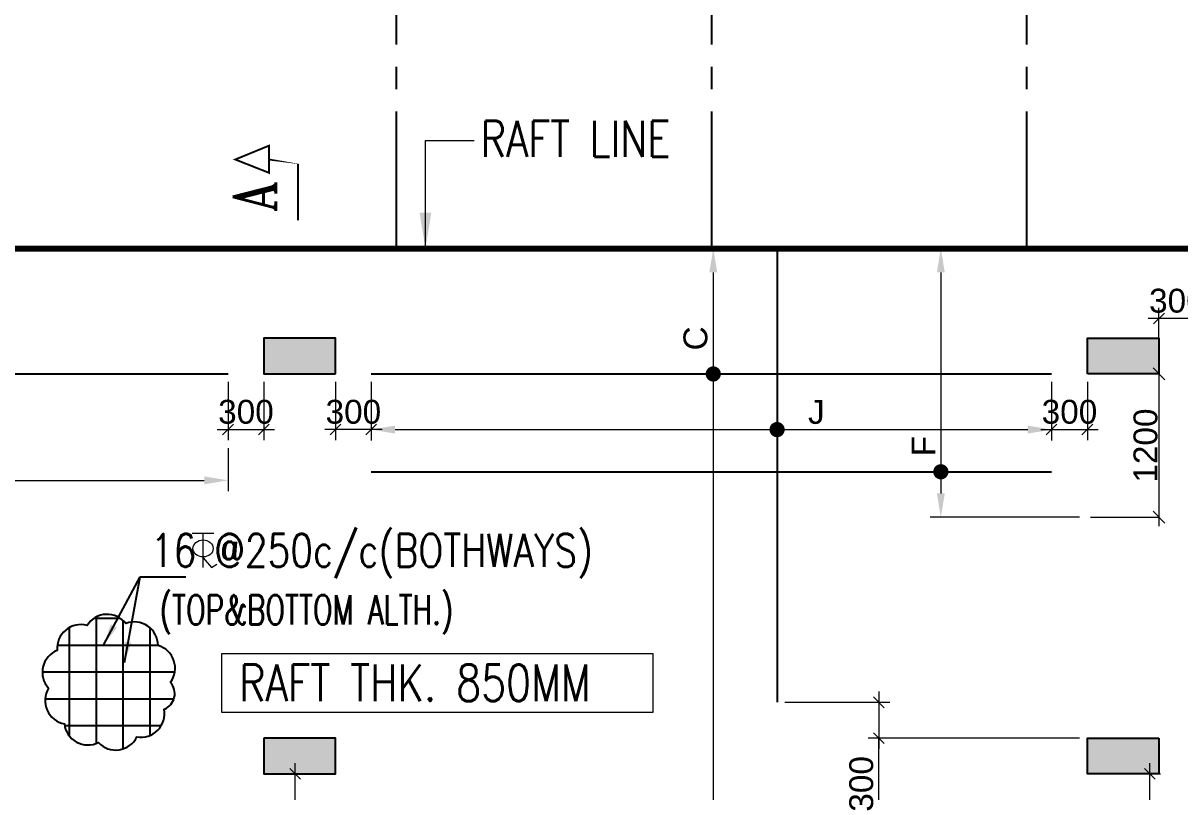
# Model space of a CAD drawing. Header units: millimetres. Extents: x 1123469 to 1883119, y -126924 to 196924.
# Drawn here: x 1596243 to 1605935, y 150644 to 157083 of the extents above; entities that cross this region are included whole.
import ezdxf

# ---------------------------------------------------------------- set-up
doc = ezdxf.new("R2010")
doc.units = ezdxf.units.MM
doc.header["$LTSCALE"] = 500
doc.header["$MEASUREMENT"] = 0
doc.header["$PDMODE"] = 34
for name, pattern in [('1', [0]), ('CONTINOUS', [0]), ('DASHED2', [0.375, 0.25, -0.125]), ('Site$0$CENTER2', [1.125, 0.75, -0.125, 0.125, -0.125])]:
    doc.linetypes.add(name, pattern=pattern)
doc.layers.get('Defpoints').update_dxf_attribs({"lineweight": 0})
for name, color, linetype in [('3BEAM NO', 6, 'Continuous'), ('beam', 4, '1'), ('COL. DIM', 3, 'Continuous'), ('GRID', 7, 'Continuous'), ('reinf.', 4, 'Continuous'), ('TEX', 7, 'Continuous'), ('TEXT-20', 3, 'Continuous'), ('TOWER AREA COLUMN.', 6, 'Continuous')]:
    doc.layers.add(name, color=color, linetype=linetype)
for name, color, linetype, lineweight in [('ARWO', 1, 'Continuous', 18), ('CUT OUT', 1, 'Continuous', 13), ('dim-M', 1, 'Continuous', 15), ('FOOTING', 1, 'Continuous', 15), ('S - SUNK', 251, 'Continuous', 0), ('TEXT', 7, 'Continuous', 13), ('TOWER COL HATCH', 253, 'Continuous', 20)]:
    doc.layers.add(name, color=color, linetype=linetype, lineweight=lineweight)
doc.styles.add('2MM', font='romans.shx', dxfattribs={"width": 0.7})
doc.styles.add('3mm', font='arial.ttf')
doc.styles.add('RT', font='romant.shx', dxfattribs={"height": 8})
doc.styles.add('S-T', font='romans.shx')
doc.styles.add('ST5', font='simplex.shx', dxfattribs={"width": 0.85})
doc.dimstyles.new('PARAMVEER', dxfattribs={"dimtxt": 200, "dimasz": 100, "dimexe": 0, "dimexo": 25, "dimgap": 10, "dimtad": 1, "dimdec": 0, "dimrnd": 5, "dimzin": 0, "dimdsep": 46, "dimtxsty": '3mm', "dimblk": 'OBLIQUE', "dimcen": 0.09, "dimdle": 75, "dimclrd": 1, "dimclre": 1, "dimclrt": 3, "dimadec": 0, "dimazin": 0, "dimtfac": 1, "dimtdec": 0, "dimtmove": 1, "dimatfit": 3, "dimfxl": 100, "dimtolj": 1, "dimtzin": 0, "dimlwd": 18, "dimlwe": 5, "dimarcsym": 0})
doc.dimstyles.new('RAJESH', dxfattribs={"dimtxt": 200, "dimasz": 180, "dimexe": 100, "dimexo": 250, "dimgap": 50, "dimtad": 2, "dimdec": 0, "dimzin": 1, "dimdsep": 46, "dimtxsty": '2MM', "dimblk": 'OBLIQUE', "dimcen": 0, "dimdle": 100, "dimclrd": 1, "dimclre": 1, "dimclrt": 3, "dimadec": 0, "dimazin": 0, "dimtfac": 1, "dimtdec": 0, "dimtix": 1, "dimtmove": 2, "dimatfit": 3, "dimfxl": 1, "dimtolj": 1, "dimlwd": -1, "dimarcsym": 0})
doc.dimstyles.new('S-T50', dxfattribs={"dimtxt": 110, "dimasz": 100, "dimexe": 100, "dimexo": 50, "dimgap": 50, "dimtad": 1, "dimdec": 0, "dimrnd": 5, "dimtxsty": 'S-T', "dimblk": 'OBLIQUE', "dimcen": 2.5, "dimdle": 100, "dimclrd": 1, "dimclre": 1, "dimclrt": 3, "dimadec": 0, "dimazin": 0, "dimtfac": 1, "dimtdec": 0, "dimtix": 1, "dimtmove": 2, "dimatfit": 3, "dimfxl": 1, "dimlwd": -1, "dimlwe": -1, "dimarcsym": 0})

# ---------------------------------------------------------------- blocks, each defined once
blk = doc.blocks.new('3tgra')
at = {"layer": 'TOWER COL HATCH'}
h = blk.add_hatch(color=253, dxfattribs=at)
h.dxf.hatch_style = 1
h.paths.add_polyline_path([(1400720.631024875, 91121.73729159398), (1400720.631024875, 91421.73729159398), (1400120.631024875, 91421.73729159398), (1400120.631024875, 91121.73729159398)])
h = blk.add_hatch(color=253, dxfattribs=at)
h.dxf.hatch_style = 1
h.paths.add_polyline_path([(1400120.631024875, 88071.7372915938), (1400120.631024875, 87771.7372915938), (1400720.631024875, 87771.7372915938), (1400720.631024875, 88071.7372915938)])
at = {"layer": 'TOWER AREA COLUMN.', "color": 4}
for points in [[(1400720.631024875, 91121.73729159398), (1400720.631024875, 91421.73729159398), (1400120.631024875, 91421.73729159398), (1400120.631024875, 91121.73729159398)], [(1400120.631024875, 88071.7372915938), (1400120.631024875, 87771.7372915938), (1400720.631024875, 87771.7372915938), (1400720.631024875, 88071.7372915938)]]:
    blk.add_lwpolyline(points, close=True, dxfattribs=at)
blk = doc.blocks.new('A$C07511412')
at = {"layer": 'TEXT', "color": 3, "ltscale": 0.2}
for p, q in [((75.49973801989108, 115.8678531404584), (0.9697080589830877, 115.8678531404584)), ((38.23472303990275, 2.27591954172e-05), (38.23472303990275, 115.8678531404584)), ((38.23472303990275, 33.56740790698677), (67.50152007676661, 0.033050396014005)), ((67.50152007676661, 0.033050396014005), (84.94087022822349, 11.19509466551244))]:
    blk.add_line(p, q, dxfattribs=at)
blk.add_ellipse((38.23472303990275, 65.43420508177951), major_axis=(34.34102606323881, 1.676506e-10), ratio=0.8386295876947087, dxfattribs=at)
blk = doc.blocks.new('_Oblique')
at = {"color": 0, "linetype": 'ByBlock', "lineweight": -2}
blk.add_line((-0.5, -0.5), (0.5, 0.5), dxfattribs=at)
blk = doc.blocks.new('*D588')
at = {"layer": 'COL. DIM', "color": 1, "linetype": 'CONTINOUS', "lineweight": 5, "ltscale": 10, "transparency": 16777216}
for p, q in [((1598859.952104828, 154079.2285490907), (1598859.952104828, 153588.9781159425)), ((1599159.952104828, 154079.2285490907), (1599159.952104828, 153588.9781159425))]:
    blk.add_line(p, q, dxfattribs=at)
at = {"layer": 'COL. DIM', "color": 1, "lineweight": 18, "ltscale": 10, "transparency": 16777216}
blk.add_line((1599249.952104828, 153678.9781159425), (1598769.952104828, 153678.9781159425), dxfattribs=at)
at = {"layer": 'Defpoints', "color": 0, "ltscale": 10, "transparency": 16777216}
for p in [(1598859.952104828, 154144.2285490907), (1599159.952104828, 154144.2285490907), (1598859.952104828, 153678.9781159425)]:
    blk.add_point(p, dxfattribs=at)
at = {"layer": 'COL. DIM', "color": 1, "lineweight": 18, "ltscale": 10, "transparency": 16777216, "xscale": 90, "yscale": 90, "zscale": 90, "rotation": 180}
blk.add_blockref('_Oblique', (1598859.952104828, 153678.9781159425), dxfattribs=at)
at = {"layer": 'COL. DIM', "color": 1, "lineweight": 18, "ltscale": 10, "transparency": 16777216, "xscale": 90, "yscale": 90, "zscale": 90}
blk.add_blockref('_Oblique', (1599159.952104828, 153678.9781159425), dxfattribs=at)
at = {"layer": 'COL. DIM', "color": 3, "ltscale": 10, "transparency": 16777216, "insert": (1599009.952104828, 153826.1609263109), "char_height": 200, "attachment_point": 5, "style": '3mm'}
blk.add_mtext('\\A1;300', dxfattribs=at)
blk = doc.blocks.new('*D589')
at = {"layer": 'COL. DIM', "color": 1, "linetype": 'CONTINOUS', "lineweight": 5, "ltscale": 10, "transparency": 16777216}
for p, q in [((1602034.339306774, 155194.2285490907), (1601935.551950087, 155194.2285490907)), ((1601870.923940419, 149394.2285490904), (1602115.551950087, 149394.2285490904))]:
    blk.add_line(p, q, dxfattribs=at)
at = {"layer": 'COL. DIM', "color": 1, "lineweight": 18, "ltscale": 10, "transparency": 16777216}
blk.add_line((1602025.551950087, 154994.2285490907), (1602025.551950087, 149594.2285490904), dxfattribs=at)
at = {"layer": 'COL. DIM', "color": 1, "ltscale": 10, "transparency": 16777216}
for points in [[(1601992.218616754, 154994.2285490907), (1602058.88528342, 154994.2285490907), (1602025.551950087, 155194.2285490907)], [(1601992.218616754, 149594.2285490904), (1602058.88528342, 149594.2285490904), (1602025.551950087, 149394.2285490904)]]:
    blk.add_solid(points, dxfattribs=at)
at = {"layer": 'Defpoints', "color": 0, "ltscale": 10, "transparency": 16777216}
for p in [(1602099.339306774, 155194.2285490907), (1601805.923940419, 149394.2285490904), (1602025.551950087, 149394.2285490904)]:
    blk.add_point(p, dxfattribs=at)
at = {"layer": 'COL. DIM', "color": 3, "ltscale": 10, "transparency": 16777216, "insert": (1601877.141308865, 154442.1127601293), "char_height": 200, "attachment_point": 5, "rotation": 90, "style": '3mm'}
blk.add_mtext('\\A1;C', dxfattribs=at)
blk = doc.blocks.new('*D591')
at = {"layer": 'COL. DIM', "color": 1, "linetype": 'CONTINOUS', "lineweight": 5, "ltscale": 10, "transparency": 16777216}
for p, q in [((1604859.951477814, 154079.2285490906), (1604859.951477814, 153588.9781159425)), ((1605159.951477814, 154079.2285490906), (1605159.951477814, 153588.9781159425))]:
    blk.add_line(p, q, dxfattribs=at)
at = {"layer": 'COL. DIM', "color": 1, "lineweight": 18, "ltscale": 10, "transparency": 16777216}
blk.add_line((1604769.951477814, 153678.9781159425), (1605249.951477814, 153678.9781159425), dxfattribs=at)
at = {"layer": 'Defpoints', "color": 0, "ltscale": 10, "transparency": 16777216}
for p in [(1604859.951477814, 154144.2285490906), (1605159.951477814, 154144.2285490906), (1605159.951477814, 153678.9781159425)]:
    blk.add_point(p, dxfattribs=at)
at = {"layer": 'COL. DIM', "color": 1, "lineweight": 18, "ltscale": 10, "transparency": 16777216, "xscale": 90, "yscale": 90, "zscale": 90, "rotation": 180}
blk.add_blockref('_Oblique', (1604859.951477814, 153678.9781159425), dxfattribs=at)
at = {"layer": 'COL. DIM', "color": 1, "lineweight": 18, "ltscale": 10, "transparency": 16777216, "xscale": 90, "yscale": 90, "zscale": 90}
blk.add_blockref('_Oblique', (1605159.951477814, 153678.9781159425), dxfattribs=at)
at = {"layer": 'COL. DIM', "color": 3, "ltscale": 10, "transparency": 16777216, "insert": (1605009.951477814, 153826.1609263108), "char_height": 200, "attachment_point": 5, "style": '3mm'}
blk.add_mtext('\\A1;300', dxfattribs=at)
blk = doc.blocks.new('*D594')
at = {"layer": 'COL. DIM', "color": 1, "linetype": 'CONTINOUS', "lineweight": 5, "ltscale": 10, "transparency": 16777216}
for p, q in [((1597959.952104828, 154079.2285490906), (1597959.952104828, 153588.9781159425)), ((1598259.952104828, 154079.2285490906), (1598259.952104828, 153588.9781159425))]:
    blk.add_line(p, q, dxfattribs=at)
at = {"layer": 'COL. DIM', "color": 1, "lineweight": 18, "ltscale": 10, "transparency": 16777216}
blk.add_line((1597869.952104828, 153678.9781159425), (1598349.952104828, 153678.9781159425), dxfattribs=at)
at = {"layer": 'Defpoints', "color": 0, "ltscale": 10, "transparency": 16777216}
for p in [(1597959.952104828, 154144.2285490906), (1598259.952104828, 154144.2285490906), (1598259.952104828, 153678.9781159425)]:
    blk.add_point(p, dxfattribs=at)
at = {"layer": 'COL. DIM', "color": 1, "lineweight": 18, "ltscale": 10, "transparency": 16777216, "xscale": 90, "yscale": 90, "zscale": 90, "rotation": 180}
blk.add_blockref('_Oblique', (1597959.952104828, 153678.9781159425), dxfattribs=at)
at = {"layer": 'COL. DIM', "color": 1, "lineweight": 18, "ltscale": 10, "transparency": 16777216, "xscale": 90, "yscale": 90, "zscale": 90}
blk.add_blockref('_Oblique', (1598259.952104828, 153678.9781159425), dxfattribs=at)
at = {"layer": 'COL. DIM', "color": 3, "ltscale": 10, "transparency": 16777216, "insert": (1598109.952104828, 153826.1609263108), "char_height": 200, "attachment_point": 5, "style": '3mm'}
blk.add_mtext('\\A1;300', dxfattribs=at)
blk = doc.blocks.new('*D599')
at = {"layer": 'COL. DIM', "color": 1, "lineweight": 18, "ltscale": 10, "transparency": 16777216}
for p, q in [((1598522.381673408, 150404.2285490906), (1598522.381673408, 150884.2285490905)), ((1598522.381673408, 149846.7995574721), (1598522.381673408, 150494.2285490906))]:
    blk.add_line(p, q, dxfattribs=at)
at = {"layer": 'COL. DIM', "color": 1, "linetype": 'CONTINOUS', "lineweight": 5, "ltscale": 10, "transparency": 16777216}
for p, q in [((1598794.952104829, 150794.2285490905), (1598432.381673408, 150794.2285490905)), ((1598738.041066448, 150494.2285490906), (1598432.381673408, 150494.2285490906))]:
    blk.add_line(p, q, dxfattribs=at)
at = {"layer": 'Defpoints', "color": 0, "ltscale": 10, "transparency": 16777216}
for p in [(1598522.381673408, 150794.2285490905), (1598859.952104829, 150794.2285490905), (1598803.041066448, 150494.2285490906)]:
    blk.add_point(p, dxfattribs=at)
at = {"layer": 'COL. DIM', "color": 1, "lineweight": 18, "ltscale": 10, "transparency": 16777216, "xscale": 90, "yscale": 90, "zscale": 90}
for p, rotation in [((1598522.381673408, 150794.2285490905), 90), ((1598522.381673408, 150494.2285490906), 270)]:
    blk.add_blockref('_Oblique', p, dxfattribs=dict(at, rotation=rotation))
at = {"layer": 'COL. DIM', "color": 3, "ltscale": 10, "transparency": 16777216, "insert": (1598375.198863039, 150112.3316174989), "char_height": 200, "attachment_point": 5, "rotation": 90, "style": '3mm'}
blk.add_mtext('\\A1;300', dxfattribs=at)
blk = doc.blocks.new('*D666')
at = {"layer": 'COL. DIM', "color": 1, "linetype": 'CONTINOUS', "lineweight": 5, "ltscale": 10, "transparency": 16777216}
for p, q in [((1599159.952104828, 153949.1555873389), (1599159.952104828, 153588.2615612255)), ((1604859.951477814, 153949.1555873389), (1604859.951477814, 153588.2615612255))]:
    blk.add_line(p, q, dxfattribs=at)
at = {"layer": 'COL. DIM', "color": 1, "lineweight": 18, "ltscale": 10, "transparency": 16777216}
blk.add_line((1599359.952104828, 153678.2615612255), (1604659.951477814, 153678.2615612255), dxfattribs=at)
at = {"layer": 'COL. DIM', "color": 1, "ltscale": 10, "transparency": 16777216}
for points in [[(1599359.952104828, 153711.5948945588), (1599359.952104828, 153644.9282278921), (1599159.952104828, 153678.2615612255)], [(1604659.951477814, 153711.5948945588), (1604659.951477814, 153644.9282278921), (1604859.951477814, 153678.2615612255)]]:
    blk.add_solid(points, dxfattribs=at)
at = {"layer": 'Defpoints', "color": 0, "ltscale": 10, "transparency": 16777216}
for p in [(1599159.952104828, 154014.1555873389), (1604859.951477814, 154014.1555873389), (1604859.951477814, 153678.2615612255)]:
    blk.add_point(p, dxfattribs=at)
at = {"layer": 'COL. DIM', "color": 3, "ltscale": 10, "transparency": 16777216, "insert": (1602889.313110469, 153824.9668818257), "char_height": 200, "attachment_point": 5, "style": '3mm'}
blk.add_mtext('\\A1;J', dxfattribs=at)
blk = doc.blocks.new('*D667')
at = {"layer": 'COL. DIM', "color": 1, "linetype": 'CONTINOUS', "lineweight": 5, "ltscale": 10, "transparency": 16777216}
for p, q in [((1593869.952104828, 153523.9781159425), (1593869.952104828, 153163.0840898291)), ((1597959.952104828, 153523.9781159425), (1597959.952104828, 153163.0840898291))]:
    blk.add_line(p, q, dxfattribs=at)
at = {"layer": 'COL. DIM', "color": 1, "lineweight": 18, "ltscale": 10, "transparency": 16777216}
blk.add_line((1594069.952104828, 153253.0840898291), (1597759.952104828, 153253.0840898291), dxfattribs=at)
at = {"layer": 'COL. DIM', "color": 1, "ltscale": 10, "transparency": 16777216}
for points in [[(1594069.952104828, 153286.4174231624), (1594069.952104828, 153219.7507564957), (1593869.952104828, 153253.0840898291)], [(1597759.952104828, 153286.4174231624), (1597759.952104828, 153219.7507564957), (1597959.952104828, 153253.0840898291)]]:
    blk.add_solid(points, dxfattribs=at)
at = {"layer": 'Defpoints', "color": 0, "ltscale": 10, "transparency": 16777216}
for p in [(1593869.952104828, 153588.9781159425), (1597959.952104828, 153588.9781159425), (1597959.952104828, 153253.0840898291)]:
    blk.add_point(p, dxfattribs=at)
at = {"layer": 'COL. DIM', "color": 3, "ltscale": 10, "transparency": 16777216, "insert": (1594867.305001239, 153399.7894104293), "char_height": 200, "attachment_point": 5, "style": '3mm'}
blk.add_mtext('\\A1;J', dxfattribs=at)
blk = doc.blocks.new('*D853')
at = {"layer": 'COL. DIM', "color": 1, "lineweight": 18, "ltscale": 10, "transparency": 16777216}
for p, q in [((1603413.714153944, 151484.2285490904), (1603413.714153944, 151004.2285490906)), ((1603413.714153944, 150445.447210782), (1603413.714153944, 151094.2285490906))]:
    blk.add_line(p, q, dxfattribs=at)
at = {"layer": 'COL. DIM', "color": 1, "linetype": 'CONTINOUS', "lineweight": 5, "ltscale": 10, "transparency": 16777216}
for p, q in [((1602625.230811922, 151394.2285490904), (1603503.714153944, 151394.2285490904)), ((1605094.951477815, 151094.2285490906), (1603323.714153944, 151094.2285490906))]:
    blk.add_line(p, q, dxfattribs=at)
at = {"layer": 'Defpoints', "color": 0, "ltscale": 10, "transparency": 16777216}
for p in [(1602560.230811922, 151394.2285490904), (1603413.714153944, 151094.2285490906), (1605159.951477815, 151094.2285490906)]:
    blk.add_point(p, dxfattribs=at)
at = {"layer": 'COL. DIM', "color": 1, "lineweight": 18, "ltscale": 10, "transparency": 16777216, "xscale": 90, "yscale": 90, "zscale": 90}
for p, rotation in [((1603413.714153944, 151394.2285490904), 90), ((1603413.714153944, 151094.2285490906), 270)]:
    blk.add_blockref('_Oblique', p, dxfattribs=dict(at, rotation=rotation))
at = {"layer": 'COL. DIM', "color": 3, "ltscale": 10, "transparency": 16777216, "insert": (1603266.531343575, 150710.9792708088), "char_height": 200, "attachment_point": 5, "rotation": 90, "style": '3mm'}
blk.add_mtext('\\A1;300', dxfattribs=at)
blk = doc.blocks.new('*D854')
at = {"layer": 'beam', "color": 1, "lineweight": 18, "ltscale": 10, "transparency": 16777216}
blk.add_line((1605759.951477819, 154219.2285490907), (1605759.951477819, 152869.2285490907), dxfattribs=at)
at = {"layer": 'beam', "color": 1, "lineweight": 5, "ltscale": 10, "transparency": 16777216}
for p, q in [((1605390.041071597, 154144.2285490907), (1605759.951477819, 154144.2285490907)), ((1605184.951477815, 152944.2285490907), (1605759.951477819, 152944.2285490907))]:
    blk.add_line(p, q, dxfattribs=at)
at = {"layer": 'Defpoints', "color": 0, "ltscale": 10, "transparency": 16777216}
for p in [(1605365.041071597, 154144.2285490907), (1605159.951477815, 152944.2285490907), (1605759.951477819, 152944.2285490907)]:
    blk.add_point(p, dxfattribs=at)
at = {"layer": 'beam', "color": 1, "lineweight": 18, "ltscale": 10, "transparency": 16777216, "xscale": 100, "yscale": 100, "zscale": 100}
for p, rotation in [((1605759.951477819, 154144.2285490907), 90), ((1605759.951477819, 152944.2285490907), 270)]:
    blk.add_blockref('_Oblique', p, dxfattribs=dict(at, rotation=rotation))
at = {"layer": 'beam', "color": 3, "ltscale": 10, "transparency": 16777216, "insert": (1605647.836880274, 153544.2285490902), "char_height": 200, "attachment_point": 5, "rotation": 90, "style": '3mm'}
blk.add_mtext('\\A1;1200', dxfattribs=at)
blk = doc.blocks.new('*D855')
at = {"layer": 'COL. DIM', "color": 1, "linetype": 'CONTINOUS', "lineweight": 5, "ltscale": 10, "transparency": 16777216}
for p, q in [((1603941.106193433, 155194.2285490907), (1603842.318836753, 155194.2285490907)), ((1605094.951477815, 152944.2285490907), (1603842.318836753, 152944.2285490907))]:
    blk.add_line(p, q, dxfattribs=at)
at = {"layer": 'COL. DIM', "color": 1, "lineweight": 18, "ltscale": 10, "transparency": 16777216}
blk.add_line((1603932.318836753, 154994.2285490907), (1603932.318836753, 153144.2285490907), dxfattribs=at)
at = {"layer": 'COL. DIM', "color": 1, "ltscale": 10, "transparency": 16777216}
for points in [[(1603898.985503419, 154994.2285490907), (1603965.652170086, 154994.2285490907), (1603932.318836753, 155194.2285490907)], [(1603898.985503419, 153144.2285490907), (1603965.652170086, 153144.2285490907), (1603932.318836753, 152944.2285490907)]]:
    blk.add_solid(points, dxfattribs=at)
at = {"layer": 'Defpoints', "color": 0, "ltscale": 10, "transparency": 16777216}
for p in [(1604006.106193433, 155194.2285490907), (1603932.318836753, 152944.2285490907), (1605159.951477815, 152944.2285490907)]:
    blk.add_point(p, dxfattribs=at)
at = {"layer": 'COL. DIM', "color": 3, "ltscale": 10, "transparency": 16777216, "insert": (1603787.318836748, 153539.8161721904), "char_height": 200, "attachment_point": 5, "rotation": 90, "style": '3mm'}
blk.add_mtext('\\A1;F', dxfattribs=at)
blk = doc.blocks.new('*D1120')
at = {"layer": 'COL. DIM', "color": 1, "linetype": 'CONTINOUS', "lineweight": 5, "ltscale": 10, "transparency": 16777216}
for p, q in [((1605759.952104695, 154209.2285490906), (1605759.952104695, 154699.4789822387)), ((1606059.952104695, 154209.2285490906), (1606059.952104695, 154699.4789822387))]:
    blk.add_line(p, q, dxfattribs=at)
at = {"layer": 'COL. DIM', "color": 1, "lineweight": 18, "ltscale": 10, "transparency": 16777216}
blk.add_line((1606149.952104695, 154609.4789822387), (1605669.952104695, 154609.4789822387), dxfattribs=at)
at = {"layer": 'Defpoints', "color": 0, "ltscale": 10, "transparency": 16777216}
for p in [(1605759.952104695, 154609.4789822387), (1605759.952104695, 154144.2285490906), (1606059.952104695, 154144.2285490906)]:
    blk.add_point(p, dxfattribs=at)
at = {"layer": 'COL. DIM', "color": 1, "lineweight": 18, "ltscale": 10, "transparency": 16777216, "xscale": 90, "yscale": 90, "zscale": 90, "rotation": 180}
blk.add_blockref('_Oblique', (1605759.952104695, 154609.4789822387), dxfattribs=at)
at = {"layer": 'COL. DIM', "color": 1, "lineweight": 18, "ltscale": 10, "transparency": 16777216, "xscale": 90, "yscale": 90, "zscale": 90}
blk.add_blockref('_Oblique', (1606059.952104695, 154609.4789822387), dxfattribs=at)
at = {"layer": 'COL. DIM', "color": 3, "ltscale": 10, "transparency": 16777216, "insert": (1605909.952104695, 154756.6617926071), "char_height": 200, "attachment_point": 5, "style": '3mm'}
blk.add_mtext('\\A1;300', dxfattribs=at)
blk = doc.blocks.new('*D1125')
at = {"layer": 'COL. DIM', "color": 1, "lineweight": 18, "ltscale": 10, "transparency": 16777216}
for p, q in [((1605683.026270101, 150404.2285490906), (1605683.026270101, 150884.2285490905)), ((1605683.026270101, 149846.7995574721), (1605683.026270101, 150494.2285490906))]:
    blk.add_line(p, q, dxfattribs=at)
at = {"layer": 'COL. DIM', "color": 1, "linetype": 'CONTINOUS', "lineweight": 5, "ltscale": 10, "transparency": 16777216}
for p, q in [((1605224.952104696, 150794.2285490905), (1605773.026270101, 150794.2285490905)), ((1605281.863143076, 150494.2285490906), (1605773.026270101, 150494.2285490906))]:
    blk.add_line(p, q, dxfattribs=at)
at = {"layer": 'Defpoints', "color": 0, "ltscale": 10, "transparency": 16777216}
for p in [(1605159.952104696, 150794.2285490905), (1605683.026270101, 150794.2285490905), (1605216.863143076, 150494.2285490906)]:
    blk.add_point(p, dxfattribs=at)
at = {"layer": 'COL. DIM', "color": 1, "lineweight": 18, "ltscale": 10, "transparency": 16777216, "xscale": 90, "yscale": 90, "zscale": 90}
for p, rotation in [((1605683.026270101, 150794.2285490905), 90), ((1605683.026270101, 150494.2285490906), 270)]:
    blk.add_blockref('_Oblique', p, dxfattribs=dict(at, rotation=rotation))
at = {"layer": 'COL. DIM', "color": 3, "ltscale": 10, "transparency": 16777216, "insert": (1605535.843459733, 150112.3316174989), "char_height": 200, "attachment_point": 5, "rotation": 90, "style": '3mm'}
blk.add_mtext('\\A1;300', dxfattribs=at)
blk = doc.blocks.new('*D2625')
at = {"layer": 'COL. DIM', "color": 1, "lineweight": 18, "ltscale": 10, "transparency": 16777216}
blk.add_line((1725455.593660668, 141997.4838173419), (1725455.593660668, 141517.483817342), dxfattribs=at)
at = {"layer": 'COL. DIM', "color": 1, "linetype": 'CONTINOUS', "lineweight": 5, "ltscale": 10, "transparency": 16777216}
for p, q in [((1725012.160233842, 141907.4838173419), (1725545.593660668, 141907.4838173419)), ((1724393.259694719, 141607.483817342), (1725545.593660668, 141607.483817342))]:
    blk.add_line(p, q, dxfattribs=at)
at = {"layer": 'Defpoints', "color": 0, "ltscale": 10, "transparency": 16777216}
for p in [(1358872.110384249, 158914.0730525189), (1431760.642437937, 158914.0730525189), (1724947.160233842, 141907.4838173419), (1724328.259694719, 141607.483817342), (1725455.593660668, 141607.483817342), (1442850.630409368, 126979.2510576846)]:
    blk.add_point(p, dxfattribs=at)
at = {"layer": 'S - SUNK', "color": 1, "lineweight": 18, "ltscale": 10, "transparency": 16777216}
blk.add_line((1358872.110384249, 126904.2510576846), (1358872.110384249, 158989.0730525189), dxfattribs=at)
at = {"layer": 'S - SUNK', "color": 1, "lineweight": 5, "ltscale": 10, "transparency": 16777216}
for p, q in [((1358872.260384249, 158914.0730525189), (1358872.110384249, 158914.0730525189)), ((1358872.260384249, 126979.2510576846), (1358872.110384249, 126979.2510576846))]:
    blk.add_line(p, q, dxfattribs=at)
at = {"layer": 'COL. DIM', "color": 1, "lineweight": 18, "ltscale": 10, "transparency": 16777216, "xscale": 90, "yscale": 90, "zscale": 90}
for p, rotation in [((1725455.593660668, 141907.4838173419), 90), ((1725455.593660668, 141607.483817342), 270)]:
    blk.add_blockref('_Oblique', p, dxfattribs=dict(at, rotation=rotation))
at = {"layer": 'S - SUNK', "color": 1, "lineweight": 18, "ltscale": 10, "transparency": 16777216, "xscale": 100, "yscale": 100, "zscale": 100}
for p, rotation in [((1358872.110384249, 158914.0730525189), 90), ((1358872.110384249, 126979.2510576846), 270)]:
    blk.add_blockref('_Oblique', p, dxfattribs=dict(at, rotation=rotation))
at = {"layer": 'COL. DIM', "color": 3, "ltscale": 10, "transparency": 16777216, "insert": (1725308.410850292, 141757.4838173419), "char_height": 200, "attachment_point": 5, "rotation": 90, "style": '3mm'}
blk.add_mtext('\\A1;300', dxfattribs=at)
at = {"layer": 'S - SUNK', "color": 3, "ltscale": 10, "transparency": 16777216, "insert": (1358759.927573881, 142946.6620551013), "char_height": 200, "attachment_point": 5, "rotation": 90, "style": '3mm'}
blk.add_mtext('\\A1;31935', dxfattribs=at)
blk = doc.blocks.new('*D3557')
at = {"layer": 'COL. DIM', "color": 1, "lineweight": 18, "ltscale": 10, "transparency": 16777216}
for p, q in [((1830517.987642211, 155674.9485678335), (1830517.987642211, 154997.7452281606)), ((1830517.987642211, 155087.7452281606), (1830517.987642211, 154607.7452281607))]:
    blk.add_line(p, q, dxfattribs=at)
at = {"layer": 'COL. DIM', "color": 1, "linetype": 'CONTINOUS', "lineweight": 5, "ltscale": 10, "transparency": 16777216}
for p, q in [((1830058.667377646, 154997.7452281606), (1830607.987642211, 154997.7452281606)), ((1830171.161357609, 154697.7452281607), (1830607.987642211, 154697.7452281607))]:
    blk.add_line(p, q, dxfattribs=at)
at = {"layer": 'Defpoints', "color": 0, "ltscale": 10, "transparency": 16777216}
for p in [(1418935.642437937, 156725.1982242518), (1417240.630397862, 156599.2285490907), (1418935.642437937, 156599.2285490907), (1829993.667377646, 154997.7452281606), (1830106.161357609, 154697.7452281607), (1830517.987642211, 154697.7452281607)]:
    blk.add_point(p, dxfattribs=at)
at = {"layer": 'S - SUNK', "color": 1, "lineweight": 18, "ltscale": 10, "transparency": 16777216}
blk.add_line((1417165.630397862, 156725.1982242518), (1419010.642437937, 156725.1982242518), dxfattribs=at)
at = {"layer": 'S - SUNK', "color": 1, "lineweight": 5, "ltscale": 10, "transparency": 16777216}
for p, q in [((1417240.630397862, 156725.0482242518), (1417240.630397862, 156725.1982242518)), ((1418935.642437937, 156725.0482242518), (1418935.642437937, 156725.1982242518))]:
    blk.add_line(p, q, dxfattribs=at)
at = {"layer": 'COL. DIM', "color": 1, "lineweight": 18, "ltscale": 10, "transparency": 16777216, "xscale": 90, "yscale": 90, "zscale": 90}
for p, rotation in [((1830517.987642211, 154997.7452281606), 90), ((1830517.987642211, 154697.7452281607), 270)]:
    blk.add_blockref('_Oblique', p, dxfattribs=dict(at, rotation=rotation))
at = {"layer": 'S - SUNK', "color": 1, "lineweight": 18, "ltscale": 10, "transparency": 16777216, "xscale": 100, "yscale": 100, "zscale": 100, "rotation": 180}
blk.add_blockref('_Oblique', (1417240.630397862, 156725.1982242518), dxfattribs=at)
at = {"layer": 'S - SUNK', "color": 1, "lineweight": 18, "ltscale": 10, "transparency": 16777216, "xscale": 100, "yscale": 100, "zscale": 100}
blk.add_blockref('_Oblique', (1418935.642437937, 156725.1982242518), dxfattribs=at)
at = {"layer": 'COL. DIM', "color": 3, "ltscale": 10, "transparency": 16777216, "insert": (1830370.804831842, 155409.4165078056), "char_height": 200, "attachment_point": 5, "rotation": 90, "style": '3mm'}
blk.add_mtext('\\A1;300', dxfattribs=at)
at = {"layer": 'S - SUNK', "color": 3, "ltscale": 10, "transparency": 16777216, "insert": (1418088.136417899, 156837.3128217961), "char_height": 200, "attachment_point": 5, "style": '3mm'}
blk.add_mtext('\\A1;1695', dxfattribs=at)
blk = doc.blocks.new('*D3556')
at = {"layer": 'COL. DIM', "color": 1, "lineweight": 18, "ltscale": 10, "transparency": 16777216}
blk.add_line((1817173.874801246, 134747.767510492), (1817173.874801246, 133597.7677523475), dxfattribs=at)
at = {"layer": 'COL. DIM', "color": 1, "linetype": 'CONTINOUS', "lineweight": 5, "ltscale": 10, "transparency": 16777216}
for p, q in [((1817863.667367204, 134657.767510492), (1817083.874801246, 134657.767510492)), ((1816402.247891765, 133687.7677523475), (1817263.874801246, 133687.7677523475))]:
    blk.add_line(p, q, dxfattribs=at)
at = {"layer": 'Defpoints', "color": 0, "ltscale": 10, "transparency": 16777216}
for p in [(1417087.675834863, 156599.2285490907), (1417240.630397862, 156599.2285490907), (1417240.630397862, 155194.2285490907), (1817928.667367204, 134657.767510492), (1816337.247891765, 133687.7677523475), (1817173.874801246, 133687.7677523475)]:
    blk.add_point(p, dxfattribs=at)
at = {"layer": 'S - SUNK', "color": 1, "lineweight": 18, "ltscale": 10, "transparency": 16777216}
blk.add_line((1417087.675834863, 155119.2285490907), (1417087.675834863, 156674.2285490907), dxfattribs=at)
at = {"layer": 'S - SUNK', "color": 1, "lineweight": 5, "ltscale": 10, "transparency": 16777216}
for p, q in [((1417087.825834862, 156599.2285490907), (1417087.675834863, 156599.2285490907)), ((1417087.825834862, 155194.2285490907), (1417087.675834863, 155194.2285490907))]:
    blk.add_line(p, q, dxfattribs=at)
at = {"layer": 'COL. DIM', "color": 1, "lineweight": 18, "ltscale": 10, "transparency": 16777216, "xscale": 90, "yscale": 90, "zscale": 90}
for p, rotation in [((1817173.874801246, 134657.767510492), 90), ((1817173.874801246, 133687.7677523475), 270)]:
    blk.add_blockref('_Oblique', p, dxfattribs=dict(at, rotation=rotation))
at = {"layer": 'S - SUNK', "color": 1, "lineweight": 18, "ltscale": 10, "transparency": 16777216, "xscale": 100, "yscale": 100, "zscale": 100}
for p, rotation in [((1417087.675834863, 156599.2285490907), 90), ((1417087.675834863, 155194.2285490907), 270)]:
    blk.add_blockref('_Oblique', p, dxfattribs=dict(at, rotation=rotation))
at = {"layer": 'COL. DIM', "color": 3, "ltscale": 10, "transparency": 16777216, "insert": (1817026.760203702, 134172.7676314192), "char_height": 200, "attachment_point": 5, "rotation": 90, "style": '3mm'}
blk.add_mtext('\\A1;970', dxfattribs=at)
at = {"layer": 'S - SUNK', "color": 3, "ltscale": 10, "transparency": 16777216, "insert": (1416975.561237318, 155896.7285490903), "char_height": 200, "attachment_point": 5, "rotation": 90, "style": '3mm'}
blk.add_mtext('\\A1;1405', dxfattribs=at)

msp = doc.modelspace()

# ---------------------------------------------------------------- hatches: boundary and pattern name
at = {"layer": 'TEX', "linetype": 'DASHED2'}
h = msp.add_hatch(dxfattribs=at)
h.set_pattern_fill('ANSI37', color=4, scale=1800.629999999999, angle=44.99999999998088, style=0)
h.set_pattern_definition([(90, (691590.583574465, -929854.6329700784), (-225.0787499999999, 7.51373363527818e-11), []), (179.9999999999809, (691590.583574465, -929854.6329700784), (-7.515353672715719e-11, -225.0787499999997), [])])
h.paths.add_polyline_path([(1597104.598615682, 152054.1568707628, 0.52056705), (1596779.025698524, 152038.4347597181, 0.52056705), (1596528.859117351, 151829.4811983062, 0.52056705), (1596455.405319572, 151511.913176059, 0.5205670499999998), (1596588.409858199, 151214.3317554906, 0.5205670500000004), (1596874.011752941, 151057.2443056983, 0.5205670500000003), (1597196.554815054, 151104.2643253219, 0.5205670499999995), (1597425.42330999, 151336.3507772918, 0.5205670500000006), (1597477.446927106, 151561.2681770425, 0.5205670499999998), (1597373.735176426, 151870.2807689094, 0.5205670500000001)])

# ---------------------------------------------------------------- linework, layer by layer
at = {"layer": '3BEAM NO', "color": 4}
msp.add_line((1598303.008167966, 156056.2867243878, -7.851765953681421e-07), (1598303.008167966, 155828.9342581278, -7.843609217417224e-07), dxfattribs=at)
at = {"layer": '3BEAM NO', "color": 4, "extrusion": (-3.227238060428332e-09, -4.963612873298862e-18, 1), "const_width": 15.97339125}
for points, elevation in [([(1598303.008167961, 156056.2867243813), (1598303.008167961, 155828.9342581212), (1598020.760281438, 155940.4325012036), (1598303.008167961, 156056.2867243813)], -0.005158889477436978), ([(1598303.008167964, 155940.4325012529), (1598545.431876669, 155940.4325012483), (1598545.43187667, 155429.917270207)], -0.005158886659847728)]:
    msp.add_lwpolyline(points, dxfattribs=dict(at, elevation=elevation))
at = {"layer": 'dim-M', "color": 4, "ltscale": 10, "const_width": 63.75}
for points in [[(1601993.676950055, 154144.2285490907, 1), (1602057.426950055, 154144.2285490907, 1)], [(1602528.355811921, 153678.2615612255, 1), (1602592.105811921, 153678.2615612255, 1)], [(1603900.443836745, 153324.8550502182, 1), (1603964.193836745, 153324.8550502182, 1)]]:
    msp.add_lwpolyline(points, format="xyb", close=True, dxfattribs=at)
at = {"layer": 'FOOTING', "color": 3, "ltscale": 10, "const_width": 50}
msp.add_lwpolyline([(1588639.952104828, 155194.2285490906), (1615379.951477814, 155194.2285490906), (1615379.951477814, 156599.2285490907), (1617074.963517889, 156599.2285490907), (1617074.963517889, 157414.0730525182), (1621024.963674609, 157414.0730525182), (1621024.963361169, 158914.0730525188), (1629899.963517889, 158914.0730525188), (1629899.963517889, 148629.3879190959), (1640989.95148932, 148629.3879190959), (1640989.95148932, 126979.2510576845), (1632434.951477292, 126979.2510576845)], dxfattribs=at)
at = {"layer": 'GRID', "color": 16, "linetype": 'Site$0$CENTER2', "ltscale": 3}
for points in [[(1599369.951791321, 161403.6354503802), (1599369.951791321, 155194.2285490906)], [(1602009.951791321, 161403.6354503802), (1602009.951791321, 155194.2285490906)], [(1604649.951791321, 161403.6354503802), (1604649.951791321, 155194.2285490906)]]:
    msp.add_lwpolyline(points, dxfattribs=at)
at = {"layer": 'reinf.', "color": 4, "ltscale": 1.4}
for p, q in [((1602560.230811921, 155194.2285490906), (1602560.230811921, 151394.2285490904)), ((1593869.952104828, 154144.2285490907), (1597959.952104828, 154144.2285490906)), ((1599159.952104828, 154144.2285490907), (1604859.951477814, 154144.2285490906)), ((1599159.952104828, 153324.8550502183), (1604859.951477814, 153324.8550502182))]:
    msp.add_line(p, q, dxfattribs=at)
at = {"layer": 'TEX', "color": 2, "elevation": 0.0319103377877844}
msp.add_lwpolyline([(1597477.446927106, 151561.2681770425, 0.52056705), (1597373.735176426, 151870.2807689094, 0.52056705), (1597104.598615682, 152054.1568707628, 0.52056705), (1596779.025698524, 152038.4347597181, 0.52056705), (1596528.859117351, 151829.4811983062, 0.52056705), (1596455.405319572, 151511.913176059, 0.52056705), (1596588.409858199, 151214.3317554906, 0.52056705), (1596874.011752941, 151057.2443056983, 0.52056705), (1597196.554815054, 151104.2643253219, 0.52056705), (1597425.42330999, 151336.3507772918, 0.52056705)], format="xyb", close=True, dxfattribs=at)
at = {"layer": 'TEXT', "color": 1}
msp.add_lwpolyline([(1597905.439381977, 151311.9123236202), (1601523.104909253, 151311.9123236202), (1601523.104909253, 151800.7748077876), (1597905.439381977, 151800.7748077876)], close=True, dxfattribs=at)

# ---------------------------------------------------------------- block references
at = {"layer": 'CUT OUT', "color": 4}
msp.add_blockref('3tgra', (198139.3210799526, 63022.49125749664), dxfattribs=at)
at = {"layer": 'CUT OUT', "color": 4, "xscale": -1}
msp.add_blockref('3tgra', (3005880.582502689, 63022.49125749664), dxfattribs=at)
at = {"layer": 'reinf.', "color": 3, "xscale": 2.455512039427644, "yscale": 2.455512039427644, "zscale": 2.455512039427644}
msp.add_blockref('A$C07511412', (1597656.808166715, 152522.5175169147, 0.03191014030179368), dxfattribs=at)

# ---------------------------------------------------------------- texts
at = {"layer": 'TEXT', "color": 2, "style": 'ST5', "width": 0.8}
for s, height, p in [('RAFT LINE', 300, (1600074.902399084, 155963.287507697)), ('RAFT THK. 850MM', 304.7219999999998, (1598054.181422495, 151405.0458522733))]:
    msp.add_text(s, height=height, dxfattribs=at).set_placement(p)
at = {"layer": 'TEXT', "color": 3, "style": 'ST5'}
for s, height, width, p in [('16 @250c/c(BOTHWAYS)', 277.0199999999998, 0.8, (1597313.152052329, 152527.6828237167, 0.03191132584051764)), ('(TOP&BOTTOM ALTH.)', 246.2399999999999, 0.7, (1597387.468624208, 152046.3044765938, 0.03191033778778422))]:
    msp.add_text(s, height=height, dxfattribs=dict(at, width=width)).set_placement(p)
at = {"layer": 'TEXT-20', "color": 7, "lineweight": 20, "ltscale": 0.2, "style": 'RT', "width": 0.85}
msp.add_text('A', height=359.401303125, rotation=90.00000002668041, dxfattribs=at).set_placement((1598359.629102079, 155497.8685143471, 0.01387790206817088))

# ---------------------------------------------------------------- dimensions: what is measured, and where the dimension line sits
at = {"layer": 'beam', "color": 4, "ltscale": 10}
dim = msp.add_linear_dim(base=(1605759.951477819, 152944.2285490907), p1=(1605365.041071596, 154144.2285490907), p2=(1605159.951477814, 152944.2285490906), angle=90, dimstyle='PARAMVEER', override={"dimpost": '\\X', "dimfxl": 4, "dimarcsym": 1}, dxfattribs=at)
dim.commit()
dim.dimension.update_dxf_attribs({"geometry": '*D854', "text_midpoint": (1605647.836880274, 153544.2285490902)})
at = {"layer": 'COL. DIM', "color": 6, "ltscale": 10}
for base, p1, p2, angle, picture, middle in [((1725455.593660668, 141607.483817342), (1724947.160233841, 141907.4838173418), (1724328.259694718, 141607.4838173419), 90, '*D2625', (1725455.59366066, 141757.4838173419)), ((1830517.987642211, 154697.7452281607), (1829993.667377645, 154997.7452281606), (1830106.161357608, 154697.7452281606), 90, '*D3557', (1830517.987642203, 155409.4165078056)), ((1605759.952104695, 154609.4789822387), (1606059.952104695, 154144.2285490906), (1605759.952104695, 154144.2285490906), 180, '*D1120', (1605909.952104695, 154609.4789822387)), ((1598859.952104828, 153678.9781159425), (1599159.952104828, 154144.2285490907), (1598859.952104828, 154144.2285490907), 180, '*D588', (1599009.952104828, 153678.9781159425)), ((1603413.714153944, 151094.2285490906), (1602560.230811921, 151394.2285490904), (1605159.951477814, 151094.2285490905), 90, '*D853', (1603413.714153941, 150710.9792708088)), ((1598522.381673408, 150794.2285490905), (1598803.041066447, 150494.2285490905), (1598859.952104828, 150794.2285490904), 270, '*D599', (1598522.381673398, 150112.3316174989)), ((1605683.026270101, 150794.2285490905), (1605216.863143075, 150494.2285490905), (1605159.952104695, 150794.2285490904), 270, '*D1125', (1605497.522536124, 150112.3316174989))]:
    dim = msp.add_linear_dim(base=base, p1=p1, p2=p2, angle=angle, dimstyle='PARAMVEER', override={"dimasz": 90, "dimexe": 90, "dimexo": 65, "dimgap": 45, "dimpost": '\\X', "dimdle": 90, "dimfxl": 0.18, "dimarcsym": 1}, dxfattribs=at)
    dim.commit()
    dim.dimension.update_dxf_attribs({"geometry": picture, "text_midpoint": middle, "dimtype": 160})
dim = msp.add_linear_dim(base=(1817173.874801246, 133687.7677523475), p1=(1817928.667367203, 134657.7675104919), p2=(1816337.247891764, 133687.7677523474), angle=90, dimstyle='PARAMVEER', override={"dimasz": 90, "dimexe": 90, "dimexo": 65, "dimgap": 45, "dimpost": '\\X', "dimdle": 90, "dimfxl": 0.18, "dimarcsym": 1}, dxfattribs=at)
dim.commit()
dim.dimension.update_dxf_attribs({"geometry": '*D3556', "text_midpoint": (1817026.760203702, 134172.7676314192)})
for base, p1, p2, text, picture, middle in [((1602025.551950087, 149394.2285490904), (1602099.339306773, 155194.2285490906), (1601805.923940418, 149394.2285490904), 'C', '*D589', (1602025.551950065, 154442.1127601293)), ((1603932.318836753, 152944.2285490907), (1604006.106193432, 155194.2285490906), (1605159.951477814, 152944.2285490906), 'F', '*D855', (1603932.318836748, 153539.8161721904))]:
    dim = msp.add_linear_dim(base=base, p1=p1, p2=p2, angle=90, text=text, dimstyle='PARAMVEER', override={"dimasz": 200, "dimexe": 90, "dimexo": 65, "dimgap": 45, "dimpost": '\\X', "dimsah": 1, "dimdle": 90, "dimfxl": 0.18, "dimarcsym": 1}, dxfattribs=at)
    dim.commit()
    dim.dimension.update_dxf_attribs({"geometry": picture, "text_midpoint": middle, "dimtype": 160})
for base, p1, p2, picture, middle in [((1598259.952104828, 153678.9781159425), (1597959.952104828, 154144.2285490906), (1598259.952104828, 154144.2285490906), '*D594', (1598109.952104828, 153678.9781159425)), ((1605159.951477814, 153678.9781159425), (1604859.951477814, 154144.2285490906), (1605159.951477814, 154144.2285490906), '*D591', (1605009.951477814, 153678.9781159425))]:
    dim = msp.add_linear_dim(base=base, p1=p1, p2=p2, dimstyle='PARAMVEER', override={"dimasz": 90, "dimexe": 90, "dimexo": 65, "dimgap": 45, "dimpost": '\\X', "dimdle": 90, "dimfxl": 0.18, "dimarcsym": 1}, dxfattribs=at)
    dim.commit()
    dim.dimension.update_dxf_attribs({"geometry": picture, "text_midpoint": middle, "dimtype": 160})
for base, p1, p2, picture, middle in [((1604859.951477814, 153678.2615612255), (1599159.952104828, 154014.1555873389), (1604859.951477814, 154014.1555873389), '*D666', (1602889.313110469, 153678.2615612255)), ((1597959.952104828, 153253.0840898291), (1593869.952104828, 153588.9781159425), (1597959.952104828, 153588.9781159425), '*D667', (1594867.305001239, 153253.0840898291))]:
    dim = msp.add_linear_dim(base=base, p1=p1, p2=p2, text='J', dimstyle='PARAMVEER', override={"dimasz": 200, "dimexe": 90, "dimexo": 65, "dimgap": 45, "dimpost": '\\X', "dimsah": 1, "dimdle": 90, "dimfxl": 0.18, "dimarcsym": 1}, dxfattribs=at)
    dim.commit()
    dim.dimension.update_dxf_attribs({"geometry": picture, "text_midpoint": middle, "dimtype": 160})
at = {"layer": 'S - SUNK', "color": 4, "ltscale": 10}
for base, p1, p2, picture, middle in [((1358872.110384249, 158914.0730525189), (1442850.630409367, 126979.2510576845), (1431760.642437937, 158914.0730525188), '*D2625', (1358759.927573881, 142946.6620551013)), ((1417087.675834863, 156599.2285490907), (1417240.630397862, 155194.2285490906), (1417240.630397862, 156599.2285490907), '*D3556', (1416975.561237318, 155896.7285490903))]:
    dim = msp.add_linear_dim(base=base, p1=p1, p2=p2, angle=90, dimstyle='PARAMVEER', override={"dimpost": '\\X', "dimfxl": 0.15, "dimfxlon": 1, "dimarcsym": 1}, dxfattribs=at)
    dim.commit()
    dim.dimension.update_dxf_attribs({"geometry": picture, "text_midpoint": middle})
dim = msp.add_linear_dim(base=(1418935.642437937, 156725.1982242518), p1=(1417240.630397862, 156599.2285490907), p2=(1418935.642437937, 156599.2285490907), dimstyle='PARAMVEER', override={"dimpost": '\\X', "dimfxl": 0.15, "dimfxlon": 1, "dimarcsym": 1}, dxfattribs=at)
dim.commit()
dim.dimension.update_dxf_attribs({"geometry": '*D3557', "text_midpoint": (1418088.136417899, 156837.3128217961)})

# ---------------------------------------------------------------- leaders
at = {"layer": 'ARWO', "color": 2, "linetype": 'CONTINOUS', "ltscale": 10}
msp.add_leader([(1599613.980131645, 155194.2285490906), (1599613.980131645, 156098.5640695777), (1600021.926924945, 156098.5640695777)], dimstyle='RAJESH', override={"dimasz": 300, "dimtad": 0, "dimfxl": 100}, dxfattribs=at)
at = {"layer": 'TEX'}
for points, override in [([(1596920.546360061, 151878.9935963488, 0.03191033778530896), (1597222.688715167, 152446.4954707857, 0.03191033778740818), (1597607.602284116, 152446.4954707857, 0.03191033778740772)], {"dimasz": 175, "dimgap": 50, "dimtad": 0}), ([(1597091.26293976, 151726.6351889852, 0.03191033778474461), (1597222.688715167, 152446.4954707857, 0.03191033778740772)], {"dimasz": 175, "dimtad": 0})]:
    msp.add_leader(points, dimstyle='S-T50', override=override, dxfattribs=at)

doc.saveas('drawing.dxf')
